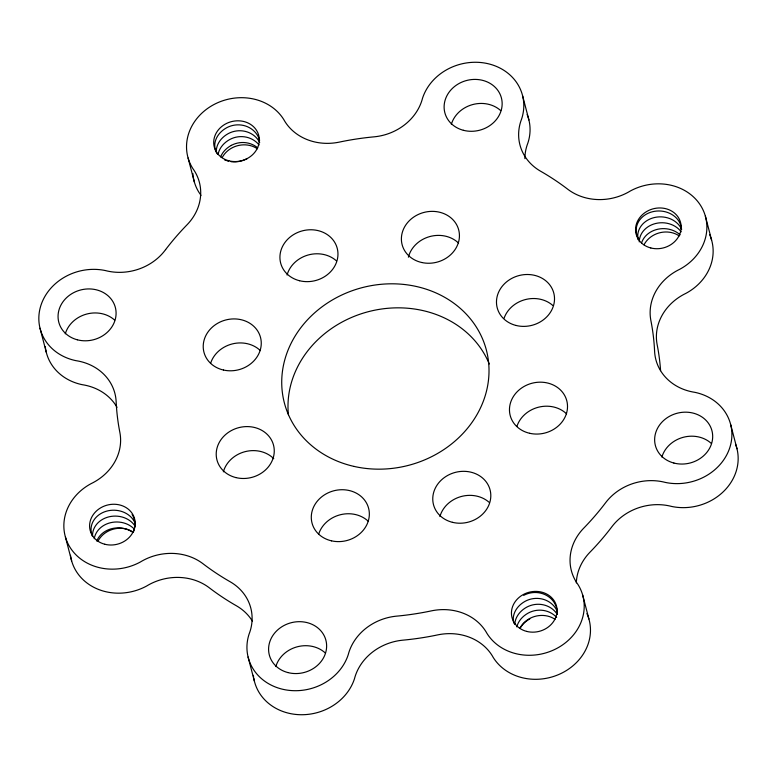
<?xml version="1.0" encoding="UTF-8"?>
<svg xmlns="http://www.w3.org/2000/svg" width="777" height="777" viewBox="0 0 777 777"><rect width="100%" height="100%" fill="white"/><g stroke="black" fill="none" stroke-linecap="round" stroke-linejoin="round"><path stroke-width="1.17" d="M705.351 216.074L711.606 240.103M730.73 424.757L736.984 448.785M522.649 95.959L528.914 119.988M582.643 594.978L588.908 618.997M188.092 158.003L194.357 182.022M248.086 657.012L254.351 681.04M40.016 328.215L46.27 352.243M65.394 536.897L71.649 560.926M710.722 237.364A52.069 45.804 -14.6 0 1 685.945 293.337A52.185 45.911 -14.6 0 0 657.089 344.318L657.585 346.93A271.426 238.762 -14.6 0 1 660.586 370.658M709.644 234.683A52.069 45.804 -14.6 0 1 710.382 236.461M524.893 158.654A52.185 45.911 -14.6 0 1 527.884 143.007A52.069 45.804 -14.6 0 0 527.146 114.501M200.99 195.415A52.389 46.086 -14.6 0 0 199.077 192.55A52.069 45.804 -14.6 0 1 193.162 176.389M193.046 175.437A52.069 45.804 -14.6 0 1 192.871 173.514M117.026 407.303A52.389 46.086 -14.6 0 0 82.168 384.673A52.069 45.804 -14.6 0 1 45.289 346.561M70.474 555.283A52.069 45.804 -14.6 0 0 146.532 586.081A52.389 46.086 -14.6 0 1 208.731 587.373L210.936 589.044A271.426 238.762 -14.6 0 0 234.227 604.525L236.664 605.934A52.185 45.911 -14.6 0 1 252.34 621.046M253.768 678.214A52.069 45.804 -14.6 0 0 301.33 714.733A52.069 45.804 -14.6 0 0 354.467 678.777A52.389 46.086 -14.6 0 1 402.233 640.229L405.225 639.937A271.426 238.762 -14.6 0 0 434.984 635.45L437.937 634.838A52.185 45.911 -14.6 0 1 493.259 657.497A52.069 45.804 -14.6 0 0 560.479 673.746A52.069 45.804 -14.6 0 0 586.926 613.587M253.613 677.262A52.069 45.804 -14.6 0 1 253.38 675.349M576.32 582.896A52.389 46.086 -14.6 0 1 589.52 552.67L591.54 550.582A271.426 238.762 -14.6 0 0 610.343 528.748L612.082 526.476A52.185 45.911 -14.6 0 1 671.61 506.439A52.069 45.804 -14.6 0 0 723.523 491.52A52.069 45.804 -14.6 0 0 735.557 444.201M288.413 414.685A104.4 91.832 -14.6 0 1 369.366 311.422A104.4 91.832 -14.6 0 1 489.267 364.005M408.381 257.177A29.235 25.709 -14.6 0 1 429.555 236.626A29.235 25.709 -14.6 0 1 458.517 243.046M451.35 124.291A29.235 25.709 -14.6 0 1 472.416 104.633A29.235 25.709 -14.6 0 1 500.718 110.616M222.164 157.644A22.97 20.202 -14.6 0 1 257.352 148.766M287.063 275.009A29.235 25.709 -14.6 0 1 307.828 255.089A29.235 25.709 -14.6 0 1 336.247 260.703M210.664 363.131A29.235 25.709 -14.6 0 1 232.274 343.929A29.235 25.709 -14.6 0 1 260.344 350.592M98.048 541.083A22.97 20.202 -14.6 0 1 133.246 532.206M223.349 471.843A29.235 25.709 -14.6 0 1 244.998 451.68A29.235 25.709 -14.6 0 1 273.747 458.683M65.287 333.799A29.235 25.709 -14.6 0 1 86.364 314.141A29.235 25.709 -14.6 0 1 114.666 320.124M439.899 516.579A29.235 25.709 -14.6 0 1 460.664 496.668A29.235 25.709 -14.6 0 1 489.083 502.282M275.825 666.559A29.235 25.709 -14.6 0 1 296.892 646.891A29.235 25.709 -14.6 0 1 325.194 652.884M318.735 533.945A29.235 25.709 -14.6 0 1 340.345 514.743A29.235 25.709 -14.6 0 1 368.415 521.406M519.9 628.234A22.97 20.202 -14.6 0 1 555.089 619.356M661.878 457.051A29.235 25.709 -14.6 0 1 682.944 437.383A29.235 25.709 -14.6 0 1 711.246 443.376M504.108 318.152A29.235 25.709 -14.6 0 1 552.797 305.448M516.909 426.398A29.235 25.709 -14.6 0 1 538.519 407.197A29.235 25.709 -14.6 0 1 566.588 413.859M644.016 244.794A22.97 20.202 -14.6 0 1 679.205 235.917M641.54 242.987A22.708 19.367 0.4 0 1 657.983 229.196A22.708 19.367 0.4 0 1 680.128 234.848M639.248 241.9A22.708 19.367 0.4 0 1 655.769 223.465A22.708 19.367 0.4 0 1 681.186 231.857M638.888 239.452A22.708 19.367 0.4 0 1 648.096 213.277A22.708 19.367 0.4 0 1 678.836 221.124A22.708 20.183 -31.8 0 1 681.575 229.526M638.082 239.637A22.708 19.367 0.4 0 1 652.874 217.939A22.708 19.367 0.4 0 1 680.37 227.01A22.708 20.183 -31.8 0 1 681.565 229.244M556.662 617.424A22.708 21.232 -8.4 0 0 528.282 613.034A22.708 18.308 -18.3 0 0 516.812 626.874M523.679 595.376A22.708 21.232 -8.4 0 1 546.726 595.512A22.708 21.232 -8.4 0 1 557.332 614.529M557.255 611.295A22.708 21.232 -8.4 0 0 525.213 601.262A22.708 18.308 -18.3 0 0 513.83 623.212M556.818 613.655A22.708 21.232 -8.4 0 0 526.748 607.148A22.708 18.308 -18.3 0 0 514.792 624.514M520.192 628.156A22.708 18.308 -18.3 0 1 529.807 618.919M135.169 526.243A22.708 19.367 0.4 0 0 109.033 516.812A22.708 19.367 0.4 0 0 92.55 536.46A22.708 19.367 0.4 0 1 104.167 511.965A22.708 19.367 0.4 0 1 133.634 520.357A22.708 20.183 -31.8 0 1 135.305 523.766M94.25 538.714A22.708 19.367 0.4 0 1 110.567 522.698A22.708 19.367 0.4 0 1 134.324 529.108M96.746 541.054A22.708 19.367 0.4 0 1 132.867 532.41M132.109 514.481A22.708 20.183 -31.8 0 1 133.43 531.973M218.055 154.516A22.708 18.308 -18.3 0 1 229.778 139.491A22.708 21.232 -8.4 0 1 259.042 144.93M247.309 158.557A22.708 18.308 -18.3 0 1 231.012 161.703M228.37 161.218A22.708 18.308 -18.3 0 1 227.098 160.868M225.874 160.441A22.708 18.308 -18.3 0 1 224.679 159.955M217.269 153.856A22.708 18.308 -18.3 0 1 216.657 152.865M216.132 151.836A22.708 18.308 -18.3 0 1 226.709 127.719A22.708 21.232 -8.4 0 1 259.644 140.278M259.703 142.434A22.708 21.232 -8.4 0 0 228.244 133.615A22.708 18.308 -18.3 0 0 216.297 152.156M231.313 145.386A22.708 21.232 -8.4 0 1 257.731 147.883M220.6 156.896A22.708 18.308 -18.3 0 1 231.313 145.377M165.618 249.592L164.918 250.524A52.185 45.911 -14.6 0 1 105.39 270.561A52.069 45.804 -14.6 0 0 40.977 305.196A52.069 45.804 -14.6 0 0 75.913 360.654A52.389 46.086 -14.6 0 1 116.113 401.019L116.249 403.69A271.426 238.762 -14.6 0 0 119.415 430.07L119.911 432.682A52.185 45.911 -14.6 0 1 91.055 483.663A52.069 45.804 -14.6 0 0 70.085 547.435A52.069 45.804 -14.6 0 0 140.278 562.053A52.389 46.086 -14.6 0 1 202.467 563.344L204.681 565.025A271.426 238.762 -14.6 0 0 227.962 580.497L230.41 581.915A52.185 45.911 -14.6 0 1 249.116 633.993A52.069 45.804 -14.6 0 0 283.887 689.529A52.069 45.804 -14.6 0 0 348.213 654.758A52.389 46.086 -14.6 0 1 395.969 616.2L398.96 615.918A271.426 238.762 -14.6 0 0 428.729 611.421L431.682 610.809A52.185 45.911 -14.6 0 1 487.004 633.469A52.069 45.804 -14.6 0 0 557.128 648.251A52.069 45.804 -14.6 0 0 577.923 584.45A52.389 46.086 -14.6 0 1 583.265 528.642L585.285 526.553A271.426 238.762 -14.6 0 0 604.088 504.72L605.827 502.447A52.185 45.911 -14.6 0 1 665.345 482.42A52.069 45.804 -14.6 0 0 729.758 447.775A52.069 45.804 -14.6 0 0 694.832 392.327A52.389 46.086 -14.6 0 1 654.632 351.952L654.496 349.291A271.426 238.762 -14.6 0 0 651.33 322.902L650.835 320.299A52.185 45.911 -14.6 0 1 679.69 269.308A52.069 45.804 -14.6 0 0 700.65 205.546A52.069 45.804 -14.6 0 0 630.468 190.919A52.389 46.086 -14.6 0 1 568.269 189.627L566.064 187.956A271.426 238.762 -14.6 0 0 542.773 172.475L540.336 171.066A52.185 45.911 -14.6 0 1 521.62 118.988A52.069 45.804 -14.6 0 0 486.858 63.442A52.069 45.804 -14.6 0 0 422.533 98.223A52.389 46.086 -14.6 0 1 374.767 136.771L371.775 137.063A271.426 238.762 -14.6 0 0 342.016 141.55L339.063 142.162A52.185 45.911 -14.6 0 1 283.741 119.503A52.069 45.804 -14.6 0 0 213.607 104.72A52.069 45.804 -14.6 0 0 192.822 168.522A52.389 46.086 -14.6 0 1 187.48 224.33L185.46 226.418A271.426 238.762 -14.6 0 0 166.657 248.251L165.618 249.592M354.04 466.414A104.4 91.832 -14.6 0 0 486.596 350.951A104.4 91.832 -14.6 0 0 315.472 312.101A104.4 91.832 -14.6 0 0 354.04 466.414M421.649 262.49A29.235 25.709 -14.6 0 0 458.76 230.157A29.235 25.709 -14.6 0 0 410.848 219.279A29.235 25.709 -14.6 0 0 421.649 262.49M463.354 130.283A29.235 25.709 -14.6 0 0 501.689 99.126A29.235 25.709 -14.6 0 0 454.36 86.655A29.235 25.709 -14.6 0 0 463.354 130.283M228.933 160.81A22.97 20.202 -14.6 0 0 258.916 136.189A22.97 20.202 -14.6 0 0 221.659 126.573A22.97 20.202 -14.6 0 0 228.933 160.81M299.572 280.74A29.235 25.709 -14.6 0 0 337.422 249.106A29.235 25.709 -14.6 0 0 289.86 237.267A29.235 25.709 -14.6 0 0 299.572 280.74M223.475 370.037A29.235 25.709 -14.6 0 0 260.586 337.704A29.235 25.709 -14.6 0 0 212.675 326.826A29.235 25.709 -14.6 0 0 223.475 370.037M104.817 544.25A22.97 20.202 -14.6 0 0 134.8 519.628A22.97 20.202 -14.6 0 0 97.552 510.013A22.97 20.202 -14.6 0 0 104.817 544.25M235.858 477.573A29.235 25.709 -14.6 0 0 273.718 445.94A29.235 25.709 -14.6 0 0 226.146 434.1A29.235 25.709 -14.6 0 0 235.858 477.573M77.292 339.792A29.235 25.709 -14.6 0 0 115.627 308.634A29.235 25.709 -14.6 0 0 68.308 296.163A29.235 25.709 -14.6 0 0 77.292 339.792M452.408 522.309A29.235 25.709 -14.6 0 0 490.268 490.675A29.235 25.709 -14.6 0 0 442.696 478.836A29.235 25.709 -14.6 0 0 452.408 522.309M287.83 672.552A29.235 25.709 -14.6 0 0 326.165 641.384A29.235 25.709 -14.6 0 0 278.836 628.923A29.235 25.709 -14.6 0 0 287.83 672.552M331.546 540.85A29.235 25.709 -14.6 0 0 368.667 508.517A29.235 25.709 -14.6 0 0 320.746 497.639A29.235 25.709 -14.6 0 0 331.546 540.85M526.67 631.4A22.97 20.202 -14.6 0 0 556.653 606.779A22.97 20.202 -14.6 0 0 519.395 597.163A22.97 20.202 -14.6 0 0 526.67 631.4M673.882 463.043A29.235 25.709 -14.6 0 0 712.218 431.876A29.235 25.709 -14.6 0 0 664.889 419.415A29.235 25.709 -14.6 0 0 673.882 463.043M516.122 325.476A29.235 25.709 -14.6 0 0 553.972 293.842A29.235 25.709 -14.6 0 0 506.41 282.002A29.235 25.709 -14.6 0 0 516.122 325.476M529.72 433.304A29.235 25.709 -14.6 0 0 566.841 400.971A29.235 25.709 -14.6 0 0 518.919 390.093A29.235 25.709 -14.6 0 0 529.72 433.304M650.776 247.96A22.97 20.202 -14.6 0 0 680.769 223.339A22.97 20.202 -14.6 0 0 643.511 213.724A22.97 20.202 -14.6 0 0 650.776 247.96"/></g></svg>
